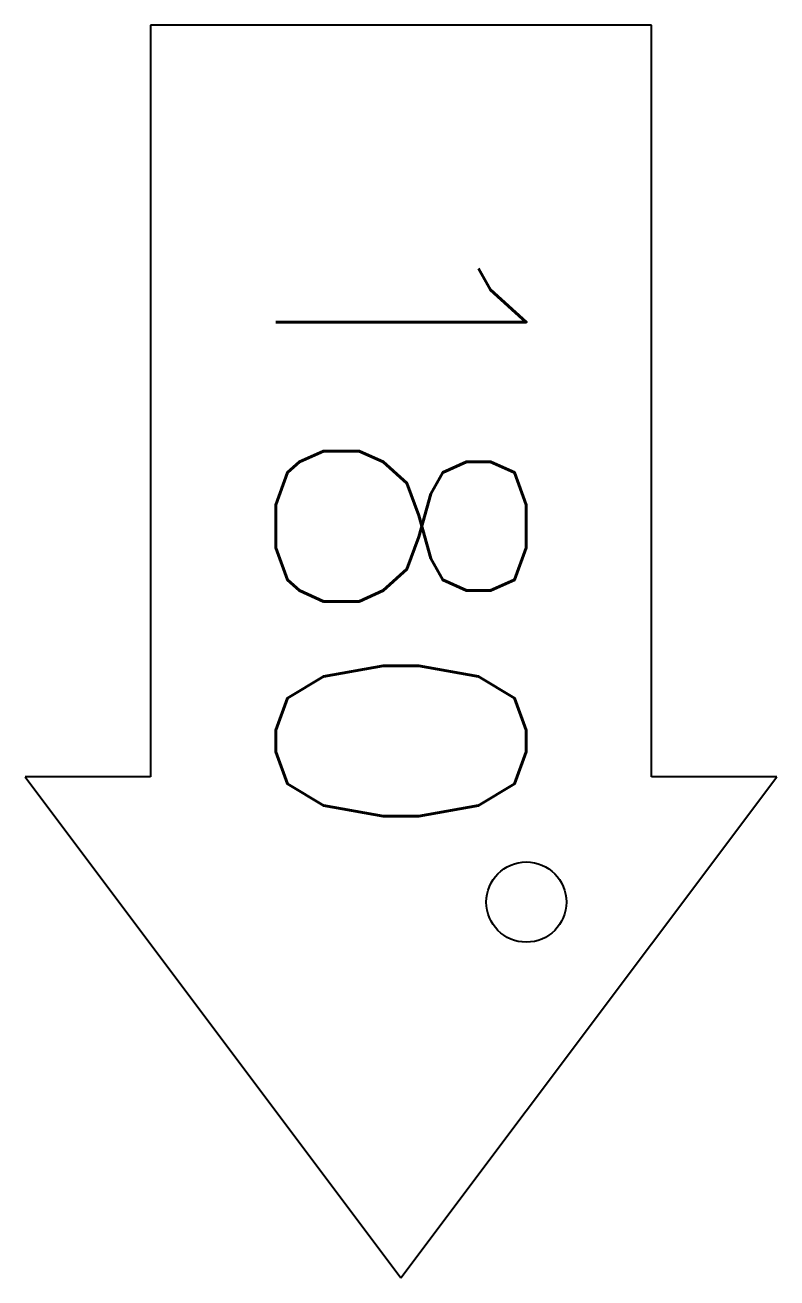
# Model space of a CAD drawing. Header units: metres. Extents: x 2363742 to 2363904, y 61953584 to 61953701.
# Drawn here: x 2363856.847 to 2363858.759, y 61953583.518 to 61953586.706 of the extents above; entities that cross this region are included whole.
import ezdxf
from ezdxf.enums import TextEntityAlignment as Align

# ---------------------------------------------------------------- set-up
doc = ezdxf.new("R2010")
doc.units = ezdxf.units.M
doc.header["$MEASUREMENT"] = 0
doc.layers.get('0').update_dxf_attribs({"color": 133})
doc.styles.add('TSText', font='simplex.shx')

msp = doc.modelspace()

# ---------------------------------------------------------------- linework, layer by layer
at = {"color": 4, "linetype": 'Continuous'}
for p, q in [((2363858.4404, 61953586.7057), (2363857.1654, 61953586.7057)), ((2363857.1654, 61953586.7057), (2363857.1654, 61953584.7932)), ((2363858.4404, 61953584.7932), (2363858.4404, 61953586.7057)), ((2363857.1654, 61953584.7932), (2363856.8467, 61953584.7932)), ((2363856.8467, 61953584.7932), (2363857.8029, 61953583.5182)), ((2363857.8029, 61953583.5182), (2363858.7592, 61953584.7932)), ((2363858.7592, 61953584.7932), (2363858.4404, 61953584.7932))]:
    msp.add_line(p, q, dxfattribs=at)
at = {"color": 4}
msp.add_arc((2363858.1217, 61953584.4744), 0.102, 0, 360, dxfattribs=at)

# ---------------------------------------------------------------- texts
at = {"color": 4, "style": 'TSText'}
msp.add_text('180', height=0.6375, rotation=270, dxfattribs=at).set_placement((2363857.8029, 61953585.4307), align=Align.MIDDLE_CENTER)

doc.saveas('drawing.dxf')
